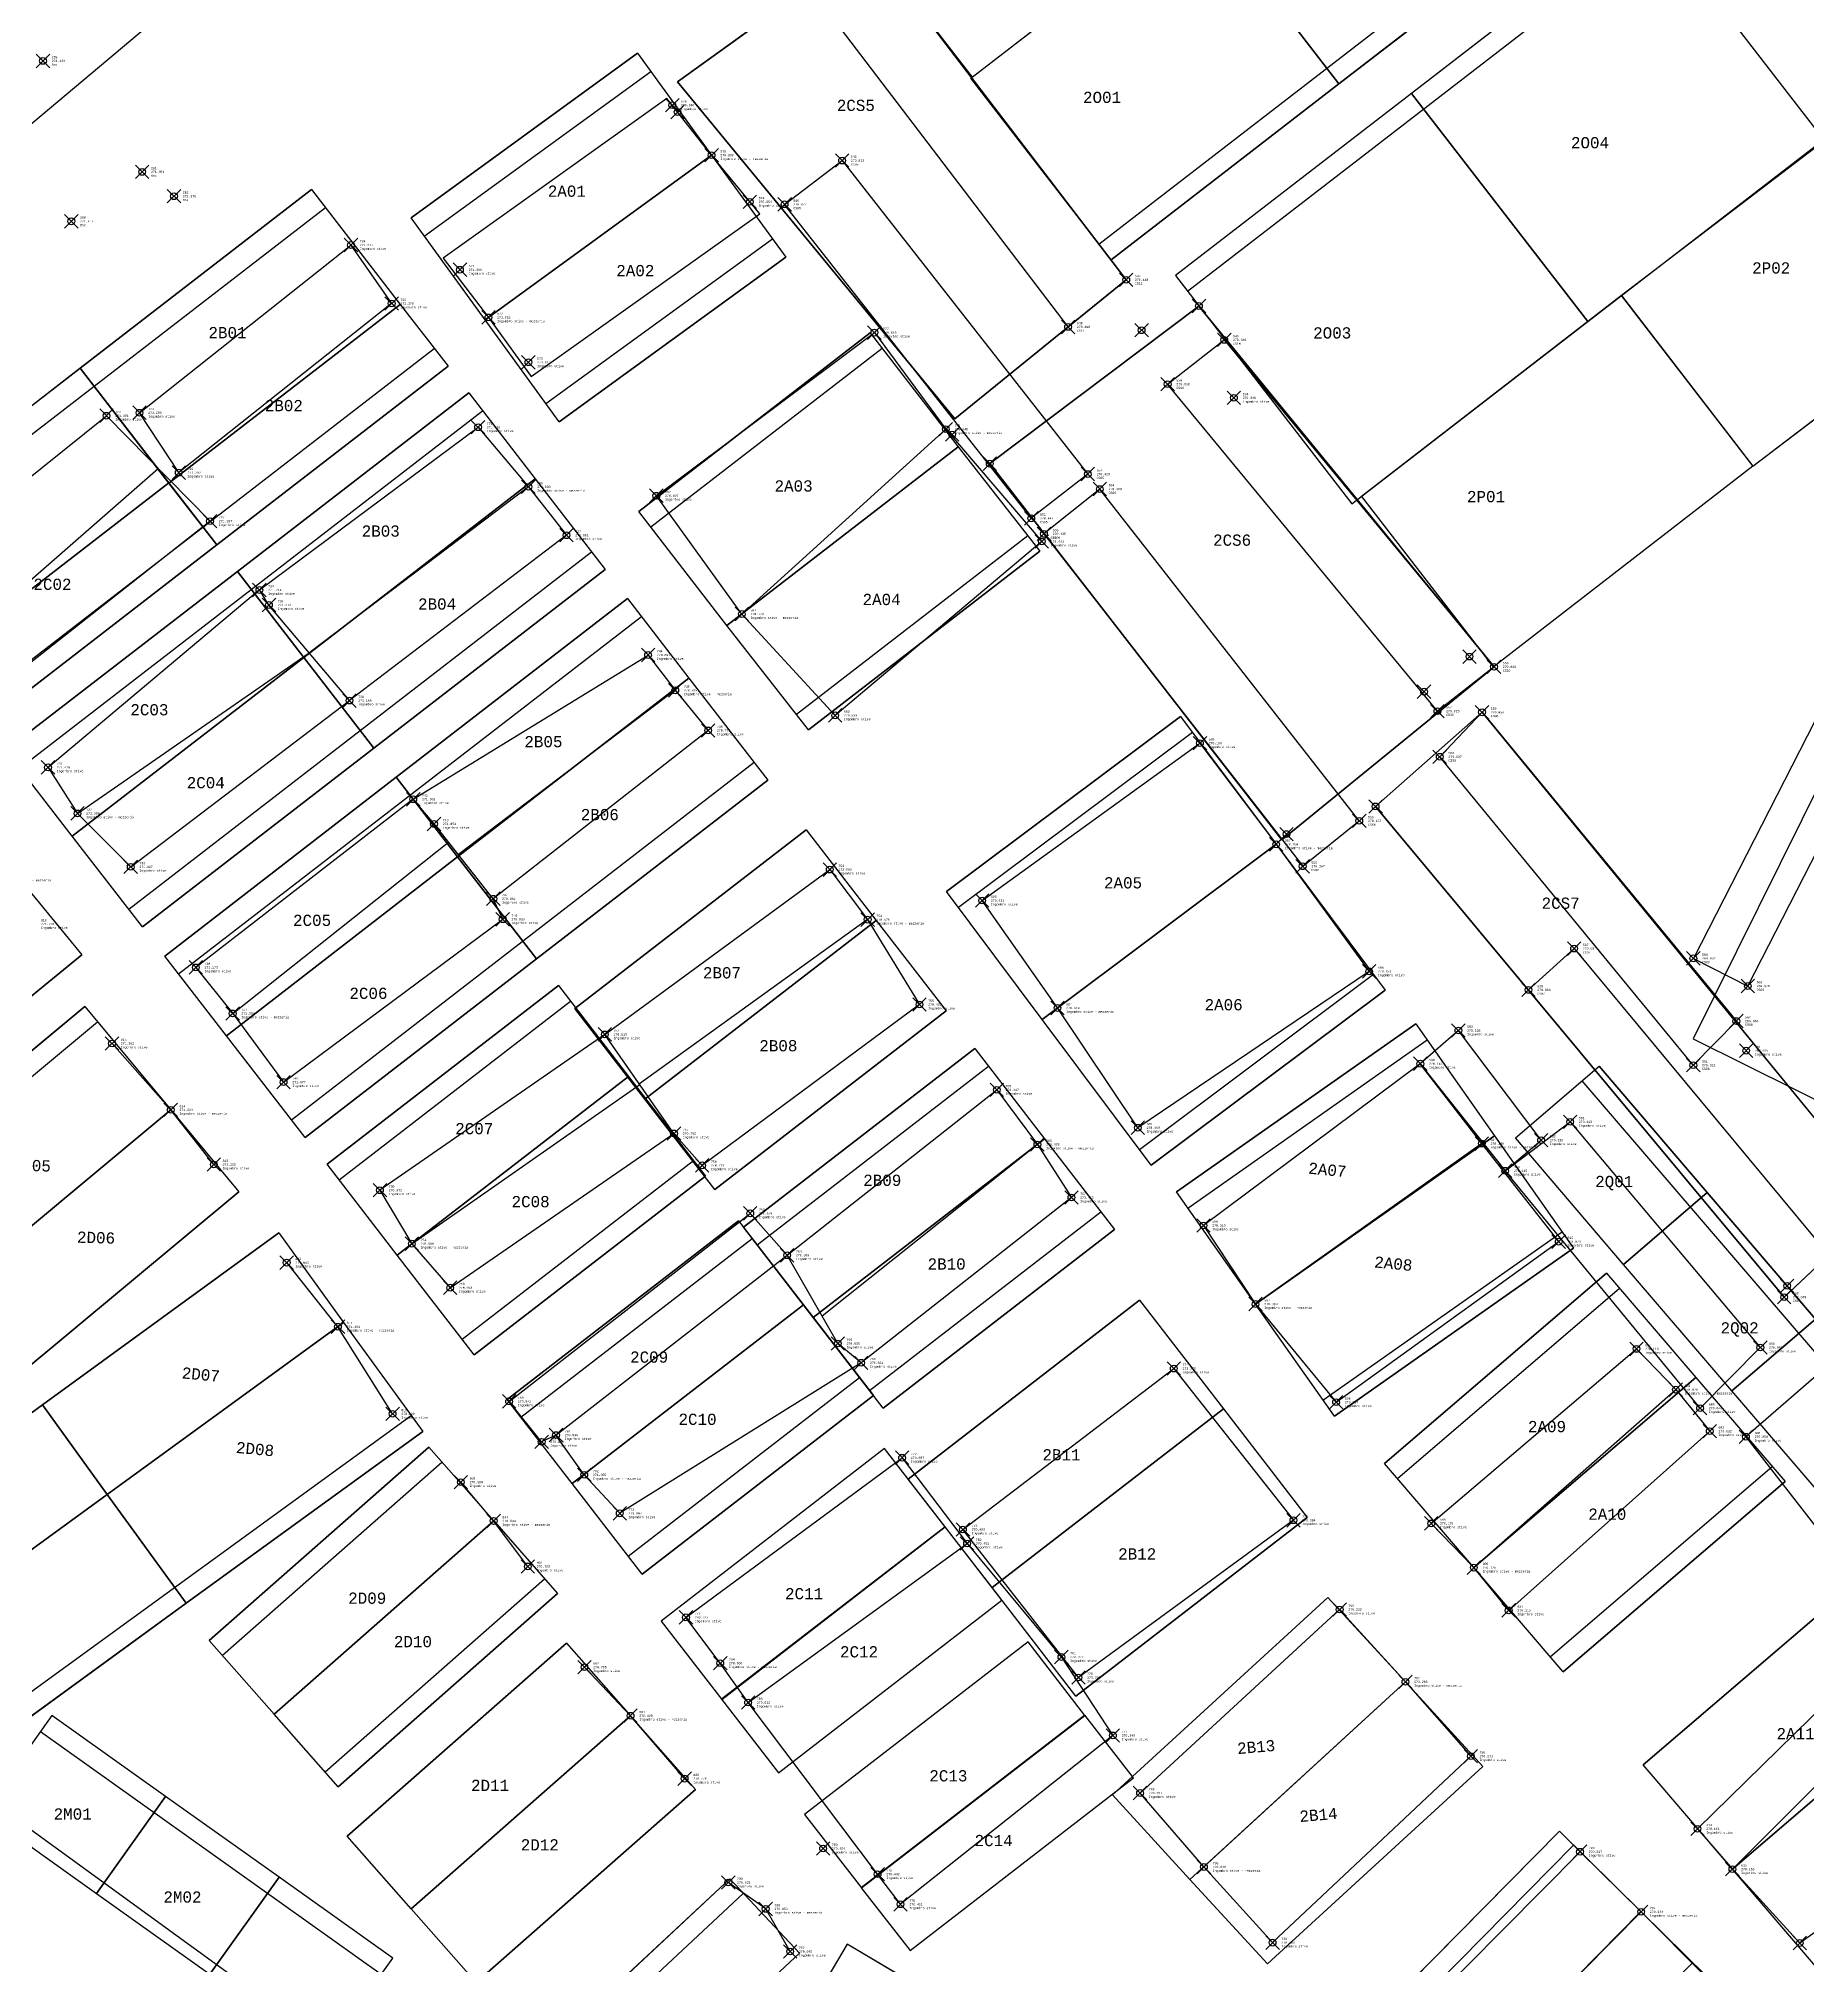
# Model space of a CAD drawing. Extents: x -300 to 923337, y -63404 to 323191.
# Drawn here: x 249307 to 327969, y 43914 to 129610 of the extents above; entities that cross this region are included whole.
import ezdxf
from ezdxf.enums import TextEntityAlignment as Align

# ---------------------------------------------------------------- set-up
doc = ezdxf.new("R2010")
doc.units = 0
doc.header["$PDMODE"] = 35
doc.header["$PDSIZE"] = 300
for name, color, linetype, lineweight in [('WF ingombro stive 2', 1, 'Continuous', 30), ('WF lato di accesso', 40, 'Continuous', 30), ('WF piazzole', 6, 'Continuous', 30), ('WF tracciatura', 30, 'Continuous', 30)]:
    doc.layers.add(name, color=color, linetype=linetype, lineweight=lineweight)
doc.layers.add('WF nome aree GPS', color=7, linetype='Continuous')
doc.layers.add('WF nuovi punti', color=6, linetype='Continuous')
doc.styles.get("Standard").update_dxf_attribs({"font": 'consola.ttf', "height": 500})

# ---------------------------------------------------------------- blocks, each defined once
blk = doc.blocks.new('rilievo 2')
at = {"color": 8}
for p, q in [((365887, -462433, -929), (374407, -456284, -1125)), ((374407, -456284, -1125), (385837, -471237, -1543)), ((378215, -477421, -1397), (365887, -462433, -929)), ((385837, -471237, -1543), (378215, -477421, -1397)), ((389071, -472403), (379769, -479413, -1495)), ((402192, -488448, -1924), (389071, -472403)), ((379769, -479413, -1495), (392754, -496141, -1795)), ((392754, -496141, -1795), (402192, -488448, -1924)), ((401659, -490472, -1933), (396928, -494658, -1865)), ((419536, -512303, -1951), (401659, -490472, -1933)), ((396928, -494658, -1865), (415097, -516482, -1944)), ((415097, -516482, -1944), (419536, -512303, -1951))]:
    blk.add_line(p, q, dxfattribs=at)
for points in [[(161648, -448828, 1954), (186863, -479531, 1078), (241997, -524553, 234), (257566, -525503, 360), (287808, -502280, 2651), (311879, -483968, 2683), (320954, -477001, -331), (327105, -472296, -331), (335070, -466036, 2080), (354649, -449578, 2133), (314683, -397379, 2207), (310635, -400536, 2212), (303510, -391107, 2143), (295063, -397138, 2335), (271429, -369482, 1692), (264211, -374625, 1649), (263130, -375375, 1675), (222048, -404916, 2809)], [(309560, -546125, -352), (312778, -542459, -391), (334234, -538070, -628), (348344, -548307, -983), (356892, -554192, -1195), (361959, -553931, -1407), (370204, -546889, -1399), (377957, -551519, -1580), (396391, -562427, -1455), (395427, -574492, -1317), (395026, -585611, -1377), (397751, -587224, -1981), (408367, -589089, -2210), (438006, -587763, -2348)], [(367399, -465693, -1091), (357474, -472910, -939)], [(368742, -486102, -1214), (377815, -477879, -1443)], [(332925, -488245, -536), (342792, -479627, -732)], [(359252, -480446, -932), (349554, -487792, -802)], [(347289, -485032, -777), (337889, -492921, -571), (339200, -494968, -593), (341567, -497346, -595), (351295, -489952, -823)], [(339200, -494968, -593), (349504, -487826, -801)], [(365781, -489495, -1177), (356136, -496801, -1008)], [(354133, -494340, -892), (344462, -501817, -718), (346101, -503864, -783), (348365, -506918, -915), (358109, -499676, -1158), (357692, -498763, -1109)], [(346101, -503864, -783), (355695, -496245, -979)], [(382780, -503622, -1672), (392506, -496343, -1791)], [(374337, -499693, -1466), (364188, -506999, -1204)], [(345263, -510584, -786), (343347, -508153, -768), (340736, -505200, -630)], [(362651, -504797, -1178), (352650, -511728, -1019), (354070, -514105, -1002), (355772, -516062, -1042), (365725, -509201, -1229)], [(354070, -514105, -1002), (364206, -507026, -1204)], [(381886, -509693, -1513), (372314, -517327, -253129)], [(401649, -509653, -1843), (391588, -516788, -1688)], [(360479, -522615, -1052), (359841, -522918, -1148), (358393, -521118, -1149), (369117, -512756, -1313), (370761, -514619, -1303)], [(353213, -521673, -1093), (350782, -517797, -890), (348502, -514947, -948)], [(374052, -519400, -1370), (363315, -526095, -1184), (361736, -524383, -897), (360479, -522615, -1052), (370761, -514619, -1303)], [(401296, -528511, -1867), (410278, -520596, -1916)], [(369021, -534509, -1379), (367784, -532759, -1341), (366259, -530723, -1268), (375870, -523623, -1385), (378758, -527440, -1541)], [(359229, -528458, -1198), (357707, -526436, -1147), (356249, -524709, -1083)], [(366199, -537895, -1215), (363795, -535098, -1111), (361746, -532936, -1227)], [(389292, -541824, -1156), (398253, -533590, -1788)], [(421587, -533133, -1983), (425881, -537955, -2046), (415793, -545205, -1872), (412792, -541920, -1829)], [(370892, -545583, -1446), (369804, -543690, -1339), (368142, -542515, -1331)], [(400261, -552403, -1693), (408719, -543804, -1748)]]:
    blk.add_polyline3d(points, dxfattribs=at)
at = {"color": 1}
for points in [[(371754, -458224, -1018), (374407, -456284, -1125), (385837, -471237, -1543), (383252, -473334, -1493)], [(370645, -467882, -1115), (373201, -465935, -1178), (384131, -479877, -1569), (381615, -481845, -1544)], [(390196, -473910, -1646), (402192, -488448, -1924), (399675, -490419, -1966), (387678, -475877, -1633)], [(384664, -480543, -1622), (382178, -482538, -1566), (393683, -497319, -1795), (396201, -495301, -1854)], [(411057, -501414, -2060), (413481, -502645, -2065), (421582, -486816, -2046), (419142, -485623, -2042)], [(399778, -492449, -1985), (401659, -490472, -1933), (412968, -504203, -2023), (411054, -506163, -1970)], [(403726, -502818, -1908), (405753, -500982, -1940), (417077, -514618, -1947), (415097, -516482, -1944)]]:
    blk.add_polyline3d(points, close=True, dxfattribs=at)
at = {"color": 8}
for points in [[(355466, -470279, -873), (357474, -472910, -939), (359369, -475545, -985), (369544, -468311, -1149), (367399, -465693, -1091), (365412, -463168, -1046)], [(341957, -477149, -698), (351361, -469691, -774), (353170, -472293, -815), (343704, -479814, -740)], [(374637, -473587, -1374), (377815, -477879, -1443), (382082, -482877, -1551), (372891, -490608, -1452), (368742, -486102, -1214), (364941, -480840, -1095)], [(340490, -477283, -660), (345094, -481970, -805), (334389, -490413, -575), (332925, -488245, -536), (330839, -485021, -525)], [(347714, -485700, -778), (347289, -485032, -777), (357013, -477794, -955), (359252, -480446, -932), (360947, -482597, -990), (351295, -489952, -823)], [(355054, -495437, -938), (354133, -494340, -892), (364574, -487924, -1094), (365781, -489495, -1177), (367246, -491278, -1214), (357692, -498763, -1109)], [(389114, -491843, -1792), (392506, -496343, -1791), (396638, -501993, -1839), (386353, -508947, -1682), (382780, -503622, -1672), (379429, -498842, -1561)], [(362651, -504797, -1178), (372653, -497468, -1399), (374337, -499693, -1466), (376643, -503466, -1558), (366979, -510621, -1278), (365725, -509201, -1229)], [(400608, -504624, -1853), (398914, -506100, -1848), (402688, -510860, -1846), (404286, -509500, -1852)], [(398914, -506100, -1848), (389272, -513293, -1682), (391588, -516788, -1688), (395169, -521155, -1838), (405069, -514014, -1918), (401649, -509653, -1843)], [(370761, -514619, -1303), (380082, -507263, -1574), (381886, -509693, -1513), (383400, -512051, -1568), (374052, -519400, -1370), (373012, -518543, -1355)], [(405576, -508685, -1878), (414034, -518722, -1947), (411355, -521417, -1946), (402688, -510860, -1846)], [(408527, -518786, -1879), (410278, -520596, -1916), (411786, -522443, -1959), (402844, -530413, -1878), (401296, -528511, -1867), (399401, -526544, -1817)], [(417296, -519313, -1967), (413393, -522691, -1941), (417231, -527624, -1998), (420978, -524152, -2036)], [(387951, -519659, -1616), (393272, -526405, -1688), (383711, -533397, -1597), (378575, -526813, -1499)], [(378758, -527440, -1541), (382954, -532487, -1614), (385245, -535974, -1648), (375801, -543483, -1571), (374780, -542142, -1549), (369021, -534509, -1379)], [(386452, -538535, -1704), (395327, -530373, -1769), (398253, -533590, -1788), (401162, -536895, -1750), (392346, -545189, -1588), (389292, -541824, -1156)], [(411241, -540125, -1890), (412792, -541920, -1829), (421587, -533133, -1983), (419887, -531663, -1989)], [(397583, -549663, -1712), (400261, -552403, -1693), (403251, -555320, -1760), (411585, -546682, -1823), (408734, -543819, -1748), (406017, -541146, -1744)]]:
    blk.add_polyline3d(points, close=True, dxfattribs=at)
for p in [(337665, -461504, 2142), (365649, -463469, -1051), (367399, -465693, -1091), (373201, -465935, -1178), (342078, -466439, -641), (343492, -467521, -617), (369101, -467769, -1137), (370645, -467882, -1115), (338925, -468636, -574), (351361, -469691, -774), (356208, -470790, -894), (385837, -471237, -1543), (353170, -472293, -815), (357474, -472910, -939), (374637, -473587, -1374), (383252, -473334, -1493), (390196, -473910, -1646), (359252, -474906, -980), (387678, -475877, -1633), (340490, -477283, -660), (341957, -477149, -698), (390625, -476489, -1645), (357013, -477794, -955), (377815, -477879, -1443), (343704, -479814, -740), (384131, -479877, -1569), (359252, -480446, -932), (384664, -480543, -1622), (364941, -480840, -1095), (345094, -481970, -805), (381615, -481845, -1544), (360947, -482597, -990), (382082, -482877, -1551), (382178, -482538, -1566), (347289, -485032, -777), (347714, -485700, -778), (368742, -486102, -1214), (364574, -487924, -1094), (402192, -488448, -1924), (351295, -489952, -823), (365781, -489495, -1177), (372891, -490608, -1452), (399675, -490419, -1966), (401659, -490472, -1933), (367246, -491278, -1214), (389114, -491843, -1792), (399778, -492449, -1985), (337889, -492921, -571), (354133, -494340, -892), (339200, -494968, -593), (396201, -495301, -1854), (355054, -495437, -938), (392506, -496343, -1791), (341567, -497346, -595), (372653, -497468, -1399), (393683, -497319, -1795), (357692, -498763, -1109), (379429, -498842, -1561), (358109, -499676, -1158), (374337, -499693, -1466), (405753, -500982, -1940), (344462, -501817, -718), (396638, -501993, -1839), (411057, -501414, -2060), (403726, -502818, -1908), (413481, -502645, -2065), (346101, -503864, -783), (376643, -503466, -1558), (382780, -503622, -1672), (400608, -504624, -1853), (412968, -504203, -2023), (340736, -505200, -630), (362651, -504797, -1178), (413405, -505521, -2067), (398914, -506100, -1848), (411054, -506163, -1970), (348365, -506918, -915), (380082, -507263, -1574), (343347, -508153, -768), (386353, -508947, -1682), (405576, -508685, -1878), (365725, -509201, -1229), (381886, -509693, -1513), (401649, -509653, -1843), (404286, -509500, -1852), (345263, -510584, -786), (366979, -510621, -1278), (402688, -510860, -1846), (352650, -511728, -1019), (383400, -512051, -1568), (369117, -512756, -1313), (389272, -513293, -1682), (354070, -514105, -1002), (405069, -514014, -1918), (348502, -514947, -948), (370761, -514619, -1303), (355772, -516062, -1042), (415097, -516482, -1944), (391588, -516788, -1688), (350782, -517797, -890), (373012, -518543, -1355), (408527, -518786, -1879), (414034, -518722, -1947), (374052, -519400, -1370), (387951, -519659, -1616), (410278, -520596, -1916), (353213, -521673, -1093), (358393, -521118, -1149), (395169, -521155, -1838), (411355, -521417, -1946), (360479, -522615, -1052), (411786, -522443, -1959), (413393, -522691, -1941), (359841, -522918, -1148), (361736, -524383, -897), (375870, -523623, -1385), (356249, -524709, -1083), (363315, -526095, -1184), (357707, -526436, -1147), (378575, -526813, -1499), (393272, -526405, -1688), (399401, -526544, -1817), (378758, -527440, -1541), (359229, -528458, -1198), (401296, -528511, -1867), (395327, -530373, -1769), (402844, -530413, -1878), (366259, -530723, -1268), (361746, -532936, -1227), (367784, -532759, -1341), (382954, -532487, -1614), (383711, -533397, -1597), (398253, -533590, -1788), (369021, -534509, -1379), (363795, -535098, -1111), (385245, -535974, -1648), (401162, -536895, -1750), (366199, -537895, -1215), (386452, -538535, -1704), (411241, -540125, -1890), (372357, -541003, -1538), (406017, -541146, -1744), (374780, -542142, -1549), (389292, -541824, -1156), (412792, -541920, -1829), (368142, -542515, -1331), (369804, -543690, -1339), (375801, -543483, -1571), (408734, -543819, -1748), (370892, -545583, -1446), (392346, -545189, -1588), (415793, -545205, -1872)]:
    blk.add_point(p, dxfattribs=at)
for s, p in [('289', (338054, -461338, 2142)), ('274.133', (338054, -461504, 2142)), ('Box', (338054, -461671, 2142)), ('576', (366038, -463302, -1051)), ('270.940', (366038, -463469, -1051)), ('Ingombro stive', (366038, -463636, -1051)), ('575', (367788, -465527, -1091)), ('270.900', (367788, -465693, -1091)), ('Ingombro stive - mezzeria', (367788, -465860, -1091)), ('CS05', (373590, -466102, -1178)), ('545', (373590, -465769, -1178)), ('270.813', (373590, -465935, -1178)), ('281', (342467, -466273, -641)), ('271.351', (342467, -466439, -641)), ('Box', (342467, -466606, -641)), ('282', (343881, -467354, -617)), ('271.375', (343881, -467521, -617)), ('Box', (343881, -467688, -617)), ('574', (369490, -467603, -1137)), ('270.854', (369490, -467769, -1137)), ('Ingombro stive', (369490, -467936, -1137)), ('546', (371034, -467715, -1115)), ('270.877', (371034, -467882, -1115)), ('280', (339314, -468470, -574)), ('271.417', (339314, -468636, -574)), ('Box', (339314, -468803, -574)), ('CS05', (371034, -468049, -1115)), ('724', (351750, -469524, -774)), ('271.217', (351750, -469691, -774)), ('Ingombro stive', (351750, -469858, -774)), ('571', (356597, -470624, -894)), ('271.098', (356597, -470790, -894)), ('Ingombro stive', (356597, -470957, -894)), ('547', (386226, -471070, -1543)), ('270.448', (386226, -471237, -1543)), ('725', (353559, -472126, -815)), ('CS11', (386226, -471404, -1543)), ('271.176', (353559, -472293, -815)), ('Ingombro stive', (353559, -472460, -815)), ('572', (357863, -472743, -939)), ('271.052', (357863, -472910, -939)), ('Ingombro stive - mezzeria', (357863, -473077, -939)), ('577', (375026, -473421, -1374)), ('270.618', (375026, -473587, -1374)), ('Ingombro stive', (375026, -473754, -1374)), ('CS11', (383641, -473501, -1493)), ('548', (383641, -473167, -1493)), ('270.498', (383641, -473334, -1493)), ('549', (390585, -473743, -1646)), ('270.346', (390585, -473910, -1646)), ('573', (359641, -474739, -980)), ('CS10', (390585, -474077, -1646)), ('271.011', (359641, -474906, -980)), ('Ingombro stive', (359641, -475073, -980)), ('CS10', (388067, -476044, -1633)), ('550', (388067, -475710, -1633)), ('270.358', (388067, -475877, -1633)), ('270.346', (391014, -476489, -1645)), ('194', (391014, -476322, -1645)), ('271.331', (340879, -477283, -660)), ('722', (340879, -477117, -660)), ('271.293', (342346, -477149, -698)), ('723', (342346, -476983, -698)), ('Ingombro stive', (342346, -477316, -698)), ('Ingombro stive', (391014, -476656, -1645)), ('Ingombro stive', (340879, -477450, -660)), ('271.036', (357402, -477794, -955)), ('735', (357402, -477627, -955)), ('Ingombro stive', (357402, -477961, -955)), ('578', (378204, -477712, -1443)), ('270.549', (378204, -477879, -1443)), ('Ingombro stive - mezzeria', (378204, -478045, -1443)), ('271.252', (344093, -479814, -740)), ('726', (344093, -479647, -740)), ('551', (384520, -479710, -1569)), ('270.423', (384520, -479877, -1569)), ('Ingombro stive', (344093, -479981, -740)), ('271.060', (359641, -480446, -932)), ('736', (359641, -480279, -932)), ('Ingombro stive - mezzeria', (359641, -480613, -932)), ('582', (365330, -480673, -1095)), ('CS05', (384520, -480044, -1569)), ('CS06', (385053, -480709, -1622)), ('554', (385053, -480376, -1622)), ('270.369', (385053, -480543, -1622)), ('270.897', (365330, -480840, -1095)), ('Ingombro stive', (365330, -481007, -1095)), ('271.187', (345483, -481970, -805)), ('727', (345483, -481803, -805)), ('Ingombro stive', (345483, -482137, -805)), ('737', (361336, -482431, -990)), ('CS05', (382004, -482012, -1544)), ('552', (382004, -481679, -1544)), ('270.447', (382004, -481845, -1544)), ('553', (382567, -482371, -1566)), ('271.001', (361336, -482597, -990)), ('Ingombro stive', (361336, -482764, -990)), ('579', (382471, -482710, -1551)), ('270.441', (382471, -482877, -1551)), ('Ingombro stive', (382471, -483044, -1551)), ('CS06', (382567, -482704, -1566)), ('270.425', (382567, -482538, -1566)), ('271.214', (347678, -485032, -777)), ('734', (347678, -484865, -777)), ('Ingombro stive', (347678, -485198, -777)), ('271.213', (348103, -485700, -778)), ('733', (348103, -485534, -778)), ('Ingombro stive', (348103, -485867, -778)), ('581', (369131, -485936, -1214)), ('270.778', (369131, -486102, -1214)), ('Ingombro stive - mezzeria', (369131, -486269, -1214)), ('270.897', (364963, -487924, -1094)), ('744', (364963, -487757, -1094)), ('Ingombro stive', (364963, -488090, -1094)), ('558', (402581, -488281, -1924)), ('270.068', (402581, -488448, -1924)), ('745', (366170, -489329, -1177)), ('CS10', (402581, -488615, -1924)), ('271.168', (351684, -489952, -823)), ('738', (351684, -489786, -823)), ('Ingombro stive', (351684, -490119, -823)), ('270.815', (366170, -489495, -1177)), ('Ingombro stive - mezzeria', (366170, -489662, -1177)), ('580', (373280, -490441, -1452)), ('270.539', (373280, -490608, -1452)), ('Ingombro stive', (373280, -490774, -1452)), ('CS10', (400064, -490585, -1966)), ('557', (400064, -490252, -1966)), ('270.025', (400064, -490419, -1966)), ('CS08', (402048, -490638, -1933)), ('559', (402048, -490305, -1933)), ('270.058', (402048, -490472, -1933)), ('270.778', (367635, -491278, -1214)), ('746', (367635, -491111, -1214)), ('Ingombro stive', (367635, -491445, -1214)), ('588', (389503, -491676, -1792)), ('270.199', (389503, -491843, -1792)), ('731', (338278, -492755, -571)), ('Ingombro stive', (389503, -492010, -1792)), ('CS08', (400167, -492616, -1985)), ('560', (400167, -492282, -1985)), ('270.007', (400167, -492449, -1985)), ('271.420', (338278, -492921, -571)), ('Ingombro stive', (338278, -493088, -571)), ('271.099', (354522, -494340, -892)), ('742', (354522, -494173, -892)), ('Ingombro stive', (354522, -494506, -892)), ('271.398', (339589, -494968, -593)), ('732', (339589, -494801, -593)), ('Ingombro stive - mezzeria', (339589, -495135, -593)), ('743', (355443, -495271, -938)), ('556', (396589, -495134, -1854)), ('270.137', (396589, -495301, -1854)), ('271.054', (355443, -495437, -938)), ('Ingombro stive', (355443, -495604, -938)), ('587', (392895, -496176, -1791)), ('CS06', (396589, -495468, -1854)), ('270.200', (392895, -496343, -1791)), ('Ingombro stive - mezzeria', (392895, -496510, -1791)), ('Ingombro stive - mezzeria', (335905, -497945, -116)), ('271.397', (341956, -497346, -595)), ('739', (341956, -497179, -595)), ('Ingombro stive', (341956, -497513, -595)), ('270.592', (373042, -497468, -1399)), ('753', (373042, -497302, -1399)), ('Ingombro stive', (373042, -497635, -1399)), ('CS06', (394072, -497486, -1795)), ('555', (394072, -497152, -1795)), ('270.197', (394072, -497319, -1795)), ('270.882', (358081, -498763, -1109)), ('747', (358081, -498596, -1109)), ('583', (379818, -498675, -1561)), ('Ingombro stive', (358081, -498930, -1109)), ('748', (358498, -499509, -1158)), ('754', (374726, -499527, -1466)), ('270.431', (379818, -498842, -1561)), ('Ingombro stive', (379818, -499009, -1561)), ('816', (337577, -499720, -264)), ('271.728', (337577, -499887, -264)), ('Ingombro stive', (337577, -500053, -264)), ('270.833', (358498, -499676, -1158)), ('Ingombro stive', (358498, -499843, -1158)), ('270.526', (374726, -499693, -1466)), ('Ingombro stive - mezzeria', (374726, -499860, -1466)), ('CS07', (406142, -501149, -1940)), ('567', (406142, -500815, -1940)), ('270.051', (406142, -500982, -1940)), ('564', (411446, -501247, -2060)), ('271.273', (344851, -501817, -718)), ('740', (344851, -501650, -718)), ('Ingombro stive', (344851, -501983, -718)), ('586', (397027, -501827, -1839)), ('270.153', (397027, -501993, -1839)), ('Ingombro stive', (397027, -502160, -1839)), ('CS09', (411446, -501581, -2060)), ('269.932', (411446, -501414, -2060)), ('CS07', (404115, -502985, -1908)), ('568', (404115, -502651, -1908)), ('270.083', (404115, -502818, -1908)), ('CS09', (413870, -502812, -2065)), ('563', (413870, -502479, -2065)), ('269.926', (413870, -502645, -2065)), ('271.208', (346490, -503864, -783)), ('741', (346490, -503697, -783)), ('270.433', (377032, -503466, -1558)), ('755', (377032, -503300, -1558)), ('Ingombro stive', (377032, -503633, -1558)), ('584', (383168, -503455, -1672)), ('270.319', (383168, -503622, -1672)), ('Ingombro stive - mezzeria', (383168, -503788, -1672)), ('Ingombro stive - mezzeria', (346490, -504030, -783)), ('270.813', (363040, -504797, -1178)), ('752', (363040, -504631, -1178)), ('589', (400997, -504457, -1853)), ('270.138', (400997, -504624, -1853)), ('Ingombro stive', (400997, -504791, -1853)), ('CS08', (413357, -504370, -2023)), ('562', (413357, -504036, -2023)), ('269.968', (413357, -504203, -2023)), ('815', (341125, -505033, -630)), ('271.362', (341125, -505200, -630)), ('Ingombro stive', (341125, -505367, -630)), ('Ingombro stive', (363040, -504964, -1178)), ('181', (413794, -505355, -2067)), ('269.925', (413794, -505521, -2067)), ('590', (399303, -505934, -1848)), ('270.143', (399303, -506100, -1848)), ('Ingombro stive', (399303, -506267, -1848)), ('CS08', (411443, -506330, -1970)), ('561', (411443, -505997, -1970)), ('270.021', (411443, -506163, -1970)), ('Ingombro stive', (413794, -505688, -2067)), ('271.077', (348754, -506918, -915)), ('749', (348754, -506752, -915)), ('Ingombro stive', (348754, -507085, -915)), ('270.417', (380470, -507263, -1574)), ('765', (380470, -507096, -1574)), ('814', (343736, -507986, -768)), ('271.224', (343736, -508153, -768)), ('Ingombro stive', (380470, -507430, -1574)), ('Ingombro stive - mezzeria', (343736, -508319, -768)), ('757', (366114, -509034, -1229)), ('585', (386742, -508781, -1682)), ('270.309', (386742, -508947, -1682)), ('591', (405965, -508518, -1878)), ('270.113', (405965, -508685, -1878)), ('Ingombro stive', (405965, -508852, -1878)), ('270.762', (366114, -509201, -1229)), ('Ingombro stive', (366114, -509367, -1229)), ('270.478', (382275, -509693, -1513)), ('766', (382275, -509526, -1513)), ('Ingombro stive - mezzeria', (382275, -509860, -1513)), ('Ingombro stive', (386742, -509114, -1682)), ('594', (402038, -509486, -1843)), ('270.149', (402038, -509653, -1843)), ('Ingombro stive - mezzeria', (402038, -509819, -1843)), ('592', (404675, -509333, -1852)), ('270.139', (404675, -509500, -1852)), ('Ingombro stive', (404675, -509666, -1852)), ('813', (345652, -510417, -786)), ('271.205', (345652, -510584, -786)), ('Ingombro stive', (345652, -510751, -786)), ('270.713', (367368, -510621, -1278)), ('756', (367368, -510454, -1278)), ('Ingombro stive', (367368, -510787, -1278)), ('593', (403077, -510693, -1846)), ('750', (353039, -511561, -1019)), ('270.145', (403077, -510860, -1846)), ('Ingombro stive', (403077, -511027, -1846)), ('270.973', (353039, -511728, -1019)), ('Ingombro stive', (353039, -511895, -1019)), ('270.423', (383789, -512051, -1568)), ('767', (383789, -511885, -1568)), ('Ingombro stive', (383789, -512218, -1568)), ('763', (369506, -512589, -1313)), ('270.679', (369506, -512756, -1313)), ('Ingombro stive', (369506, -512923, -1313)), ('598', (389661, -513126, -1682)), ('270.310', (389661, -513293, -1682)), ('270.989', (354459, -514105, -1002)), ('751', (354459, -513938, -1002)), ('Ingombro stive', (389661, -513459, -1682)), ('595', (405458, -513847, -1918)), ('270.073', (405458, -514014, -1918)), ('Ingombro stive', (405458, -514180, -1918)), ('812', (348891, -514780, -948)), ('271.043', (348891, -514947, -948)), ('Ingombro stive - mezzeria', (354459, -514272, -1002)), ('270.689', (371150, -514619, -1303)), ('764', (371150, -514453, -1303)), ('Ingombro stive', (371150, -514786, -1303)), ('Ingombro stive', (348891, -515114, -948)), ('758', (356161, -515896, -1042)), ('270.950', (356161, -516062, -1042)), ('Ingombro stive', (356161, -516229, -1042)), ('597', (391977, -516622, -1688)), ('270.303', (391977, -516788, -1688)), ('CS07', (415486, -516649, -1944)), ('569', (415486, -516316, -1944)), ('270.048', (415486, -516482, -1944)), ('811', (351171, -517630, -890)), ('Ingombro stive - mezzeria', (391977, -516955, -1688)), ('271.101', (351171, -517797, -890)), ('Ingombro stive - mezzeria', (351171, -517963, -890)), ('769', (373401, -518376, -1355)), ('270.636', (373401, -518543, -1355)), ('Ingombro stive', (373401, -518710, -1355)), ('768', (374441, -519233, -1370)), ('604', (408916, -518619, -1879)), ('270.113', (408916, -518786, -1879)), ('Ingombro stive', (408916, -518952, -1879)), ('270.045', (414423, -518722, -1947)), ('606', (414423, -518555, -1947)), ('Ingombro stive', (414423, -518889, -1947)), ('270.621', (374441, -519400, -1370)), ('Ingombro stive', (374441, -519567, -1370)), ('270.375', (388340, -519659, -1616)), ('774', (388340, -519492, -1616)), ('Ingombro stive', (388340, -519826, -1616)), ('759', (358782, -520951, -1149)), ('596', (395558, -520988, -1838)), ('270.076', (410667, -520596, -1916)), ('603', (410667, -520429, -1916)), ('Ingombro stive - mezzeria', (410667, -520763, -1916)), ('810', (353602, -521506, -1093)), ('270.899', (353602, -521673, -1093)), ('Ingombro stive', (353602, -521839, -1093)), ('270.842', (358782, -521118, -1149)), ('Ingombro stive', (358782, -521285, -1149)), ('270.154', (395558, -521155, -1838)), ('Ingombro stive', (395558, -521322, -1838)), ('270.046', (411744, -521417, -1946)), ('605', (411744, -521251, -1946)), ('Ingombro stive', (411744, -521584, -1946)), ('760', (360230, -522751, -1148)), ('270.940', (360868, -522615, -1052)), ('761', (360868, -522448, -1052)), ('Ingombro stive', (360868, -522781, -1052)), ('270.032', (412175, -522443, -1959)), ('602', (412175, -522276, -1959)), ('Ingombro stive', (412175, -522610, -1959)), ('608', (413782, -522524, -1941)), ('270.050', (413782, -522691, -1941)), ('270.844', (360230, -522918, -1148)), ('Ingombro stive', (360230, -523085, -1148)), ('270.607', (376259, -523623, -1385)), ('772', (376259, -523457, -1385)), ('Ingombro stive', (413782, -522858, -1941)), ('271.095', (362125, -524383, -897)), ('762', (362125, -524216, -897)), ('Ingombro stive', (376259, -523790, -1385)), ('805', (356638, -524543, -1083)), ('270.908', (356638, -524709, -1083)), ('Ingombro stive', (356638, -524876, -1083)), ('Ingombro stive - mezzeria', (362125, -524550, -897)), ('270.807', (363704, -526095, -1184)), ('770', (363704, -525929, -1184)), ('804', (358096, -526270, -1147)), ('270.844', (358096, -526436, -1147)), ('Ingombro stive - mezzeria', (358096, -526603, -1147)), ('Ingombro stive', (363704, -526262, -1184)), ('270.493', (378964, -526813, -1499)), ('773', (378964, -526647, -1499)), ('Ingombro stive', (378964, -526980, -1499)), ('270.304', (393661, -526405, -1688)), ('775', (393661, -526238, -1688)), ('Ingombro stive', (393661, -526571, -1688)), ('599', (399790, -526378, -1817)), ('270.175', (399790, -526544, -1817)), ('Ingombro stive', (399790, -526711, -1817)), ('270.451', (379147, -527440, -1541)), ('782', (379147, -527273, -1541)), ('Ingombro stive', (379147, -527606, -1541)), ('803', (359618, -528291, -1198)), ('270.793', (359618, -528458, -1198)), ('Ingombro stive', (359618, -528625, -1198)), ('600', (401685, -528344, -1867)), ('270.125', (401685, -528511, -1867)), ('Ingombro stive - mezzeria', (401685, -528678, -1867)), ('270.222', (395716, -530373, -1769)), ('786', (395716, -530206, -1769)), ('601', (403233, -530246, -1878)), ('270.113', (403233, -530413, -1878)), ('270.723', (366648, -530723, -1268)), ('771', (366648, -530557, -1268)), ('Ingombro stive', (366648, -530890, -1268)), ('Ingombro stive', (395716, -530540, -1769)), ('Ingombro stive', (403233, -530579, -1878)), ('802', (362135, -532769, -1227)), ('270.765', (362135, -532936, -1227)), ('270.650', (368173, -532759, -1341)), ('784', (368173, -532592, -1341)), ('Ingombro stive - mezzeria', (368173, -532926, -1341)), ('270.377', (383343, -532487, -1614)), ('781', (383343, -532320, -1614)), ('Ingombro stive', (383343, -532654, -1614)), ('Ingombro stive', (362135, -533103, -1227)), ('270.395', (384100, -533397, -1597)), ('776', (384100, -533230, -1597)), ('Ingombro stive', (384100, -533564, -1597)), ('270.203', (398642, -533590, -1788)), ('787', (398642, -533423, -1788)), ('Ingombro stive - mezzeria', (398642, -533756, -1788)), ('270.612', (369410, -534509, -1379)), ('783', (369410, -534343, -1379)), ('Ingombro stive', (369410, -534676, -1379)), ('801', (364184, -534932, -1111)), ('270.880', (364184, -535098, -1111)), ('Ingombro stive - mezzeria', (364184, -535265, -1111)), ('270.343', (385634, -535974, -1648)), ('777', (385634, -535807, -1648)), ('Ingombro stive', (385634, -536141, -1648)), ('270.241', (401551, -536895, -1750)), ('788', (401551, -536728, -1750)), ('Ingombro stive', (401551, -537062, -1750)), ('800', (366588, -537729, -1215)), ('270.776', (366588, -537895, -1215)), ('Ingombro stive', (366588, -538062, -1215)), ('270.287', (386841, -538535, -1704)), ('785', (386841, -538368, -1704)), ('Ingombro stive', (386841, -538702, -1704)), ('270.101', (411630, -540125, -1890)), ('614', (411630, -539958, -1890)), ('Ingombro stive', (411630, -540292, -1890)), ('270.454', (372746, -541003, -1538)), ('780', (372746, -540836, -1538)), ('Ingombro stive', (372746, -541170, -1538)), ('270.247', (406406, -541146, -1744)), ('793', (406406, -540980, -1744)), ('Ingombro stive', (406406, -541313, -1744)), ('799', (368531, -542349, -1331)), ('270.442', (375169, -542142, -1549)), ('779', (375169, -541975, -1549)), ('Ingombro stive', (375169, -542309, -1549)), ('790', (389681, -541657, -1156)), ('270.836', (389681, -541824, -1156)), ('Ingombro stive - mezzeria', (389681, -541991, -1156)), ('615', (413181, -541753, -1829)), ('270.163', (413181, -541920, -1829)), ('Ingombro stive', (413181, -542087, -1829)), ('270.661', (368531, -542515, -1331)), ('Ingombro stive', (368531, -542682, -1331)), ('778', (376190, -543317, -1571)), ('270.653', (370193, -543690, -1339)), ('798', (370193, -543523, -1339)), ('Ingombro stive - mezzeria', (370193, -543856, -1339)), ('270.421', (376190, -543483, -1571)), ('Ingombro stive', (376190, -543650, -1571)), ('270.244', (409123, -543819, -1748)), ('794', (409123, -543652, -1748)), ('Ingombro stive - mezzeria', (409123, -543986, -1748)), ('789', (392735, -545022, -1588)), ('270.545', (371281, -545583, -1446)), ('797', (371281, -545416, -1446)), ('Ingombro stive', (371281, -545749, -1446)), ('270.403', (392735, -545189, -1588)), ('Ingombro stive', (392735, -545355, -1588))]:
    blk.add_text(s, height=100, dxfattribs=at).set_placement(p, align=Align.MIDDLE_LEFT)

msp = doc.modelspace()

# ---------------------------------------------------------------- linework, layer by layer
at = {"layer": 'WF ingombro stive 2'}
for points in [[(310877.2, 143380.5), (304790.9, 151252), (284733.6, 135758.8), (290819.8, 127887.3)], [(311030.4, 143498.9), (317265.7, 135426.7), (307132.8, 127599.5), (300897.4, 135671.7)], [(300897.4, 135671.7), (307132.8, 127599.5), (296999.8, 119772.4), (290764.5, 127844.6)], [(261451.3, 122891.3), (265393.5, 117787.7), (255105.4, 109840.7), (251163.2, 114944.3)], [(265393.5, 117787.7), (267518.5, 115036.7), (257230.4, 107089.7), (255105.4, 109840.7)], [(251163.2, 114944.3), (255103, 109855.1), (244814.9, 101908.1), (240875.1, 106997.3)], [(268435.5, 113849.6), (271385.1, 110031.2), (261096.9, 102084.2), (258147.4, 105902.7)], [(255103, 109855.1), (257230.4, 107089.7), (246942.3, 99142.7), (244814.9, 101908.1)], [(271385.1, 110031.2), (274502.7, 105995.1), (264214.6, 98048.1), (261096.9, 102084.2)], [(258147.4, 105902.7), (261096.9, 102084.2), (250808.8, 94137.2), (247859.3, 97955.7)], [(275502.1, 104701.3), (278226.7, 101158.7), (267938.6, 93211.8), (265214, 96754.3)], [(261096.9, 102084.2), (264214.6, 98048.1), (253926.5, 90101.1), (250808.8, 94137.2)], [(278226.7, 101158.7), (281737.4, 96629.1), (271449.3, 88682.1), (267938.6, 93211.8)], [(265214, 96754.3), (267938.6, 93211.8), (257664.3, 85262.1), (254925.5, 88807.1)], [(283441.5, 94422.9), (286559.2, 90386.8), (276271.1, 82439.8), (273153.4, 86475.9)], [(267938.6, 93211.8), (271449.3, 88682.1), (261161.2, 80735.1), (257664.3, 85262.1)], [(286559.2, 90386.8), (289665.4, 86365.6), (279377.3, 78418.6), (276271.1, 82439.8)]]:
    msp.add_lwpolyline(points, close=True, dxfattribs=at)
for points, elevation in [([(328697.6, 125125.5), (320855.8, 135277.4), (310361.2, 127171), (318203, 117019.1)], -1837.7), ([(275943.7, 128954.9), (279237.9, 124423.9), (269165.9, 117101.1), (265871.7, 121632)], -1091.1), ([(338905.5, 120787.1), (333057.7, 128365.3), (319699.4, 118174.9), (325547.2, 110596.6)], -1837.7), ([(318203.1, 117019), (310361.3, 127170.9), (299866.7, 119064.6), (307708.5, 108912.8)], -1837.7), ([(279237.9, 124423.9), (282532.2, 119893), (272460.2, 112570.1), (269165.9, 117101.1)], -1091.1), ([(325543.4, 110601.5), (319699.3, 118174.9), (308141.6, 109247.2), (313985.6, 101673.8)], -1837.7), ([(286288.2, 116515.6), (290202.8, 111447.8), (279914.6, 103500.8), (276000.1, 108568.6)], -1213.7), ([(290202.8, 111447.8), (293834.1, 106814.7), (283546, 98867.7), (279914.6, 103500.8)], -1213.7), ([(300090.7, 99458.9), (304344.6, 93774.3), (293936.2, 85985.5), (289682.3, 91670.1)], -1791.5), ([(337811.8, 92262.3), (328676.1, 96798.7), (322881.6, 85129.4), (332017.3, 80593)], -2064.3), ([(304344.6, 93774.3), (309197.6, 87289), (298789.2, 79500.3), (293936.2, 85985.5)], -1791.5), ([(248004.6, 92807), (251231.6, 88857.7), (241164.8, 80632.1), (237937.8, 84581.4)], -116.1), ([(272425.5, 87489.7), (275543.2, 83453.6), (265255.1, 75506.6), (262137.4, 79542.7)], -1002.7), ([(251358.2, 86560.9), (255185.4, 81964.9), (245195.4, 73646.1), (241368.2, 78242.2)], -767.6), ([(310547.6, 85794.2), (314056.6, 80804.5), (303422.9, 73326.3), (299913.9, 78315.9)], -1688.3), ([(290937.1, 84700.7), (294043.3, 80679.4), (283755.2, 72732.5), (280648.9, 76753.7)], 12.1), ([(275543.2, 83453.6), (278970.6, 79016.5), (268682.5, 71069.5), (265255.1, 75506.6)], -1002.7), ([(318700.4, 83903.5), (323514.6, 78283.5), (319794.5, 75094.2), (314980.4, 80714.2)], -1627.5), ([(255185.4, 81964.9), (258219.7, 78320.9), (248229.8, 70002.2), (245195.4, 73646.1)], -767.6), ([(294043.3, 80679.4), (297160.9, 76643.3), (286872.8, 68696.3), (283755.2, 72732.5)], 12.1), ([(314056.6, 80804.5), (317565.6, 75814.8), (306931.9, 68336.6), (303422.9, 73326.3)], -1688.3), ([(323514.6, 78283.5), (328328.7, 72663.5), (324608.7, 69474.2), (319794.5, 75094.2)], -1627.5), ([(259994.6, 76494.9), (262870.8, 72503.2), (252358.4, 64855.4), (249482.2, 68847.1)], -565.8), ([(280431.6, 77035.1), (283320.4, 73295.2), (273032.3, 65348.2), (270143.5, 69088.1)], 12.1), ([(319039.2, 74696.6), (323007.6, 70063.9), (313134.7, 61606.7), (309166.3, 66239.4)], -1866.7), ([(283320.4, 73295.2), (286431.4, 69267.8), (276143.3, 61320.8), (273032.3, 65348.2)], 12.1), ([(298267.3, 73494.5), (301996.3, 68667), (291708.2, 60720), (287979.2, 65547.5)], 2036.6), ([(262870.8, 72503.2), (266389.4, 67666.8), (255877, 60018.9), (252358.4, 64855.4)], -565.8), ([(328328.7, 72663.5), (333142.8, 67043.5), (329422.8, 63854.3), (324608.7, 69474.2)], -1627.5), ([(323007.6, 70063.9), (326976, 65431.2), (317103, 56974), (313134.7, 61606.7)], -1866.7), ([(249482.2, 68847.1), (252358.4, 64855.4), (241846, 57207.5), (238977.8, 61205)], -565.8), ([(301996.3, 68667), (305723.1, 63842.3), (295435, 55895.3), (291708.2, 60720)], 2036.6), ([(266658.6, 66961.2), (269546, 63681.1), (259788.1, 55091.4), (256900.6, 58371.5)], -1147.2), ([(279688.1, 55743.3), (289624, 63418.2), (286930.7, 66904.9), (276994.9, 59230)], 2033.3), ([(252358.4, 64855.4), (255877, 60018.9), (245364.6, 52371.1), (241846, 57207.5)], -565.8), ([(269546, 63681.1), (272391.4, 60448.6), (262633.5, 51858.9), (259788.1, 55091.4)], -1147.2), ([(282206.5, 52483), (292142.4, 60157.9), (289619.5, 63424), (279683.6, 55749.1)], 2036.6), ([(330535.2, 61287.3), (334503.6, 56654.6), (324630.7, 48197.3), (320662.3, 52830)], -1828.7), ([(306647.3, 60284.2), (310091.8, 56527.9), (300510.3, 47741.9), (297065.8, 51498.2)], -1788.4), ([(285897.4, 47361.3), (295833.2, 55036.2), (293310.3, 58302.3), (283374.5, 50627.4)], 2029.9), ([(272788.4, 58251.5), (275633.8, 55019), (265875.9, 46429.4), (263030.5, 49661.8)], -1111.2), ([(334503.6, 56654.6), (338472, 52021.9), (328599, 43564.7), (324630.7, 48197.3)], -1828.7), ([(310091.8, 56527.9), (313538.6, 52769), (303957.1, 43982.9), (300510.3, 47741.9)], -1788.4), ([(251878.3, 47115.8), (254951.1, 51434.1), (249898.9, 55029), (246826.2, 50710.6)], 2033.3), ([(275633.8, 55019), (278521.3, 51738.9), (268763.4, 43149.2), (265875.9, 46429.4)], -1111.2), ([(288065.4, 44577.6), (298001.3, 52252.5), (295828.7, 55042), (285892.8, 47367.1)], 2033.3), ([(256930.5, 43520.9), (260003.2, 47839.3), (254951.1, 51434.1), (251878.3, 47115.8)], 2033.3), ([(316944.9, 49883), (320572.7, 46298.4), (311435.4, 37051.2), (307807.7, 40635.8)], -1747.8), ([(261982.6, 39926.1), (265055.3, 44244.5), (260003.2, 47839.3), (256930.5, 43520.9)], 2033.3), ([(271411.3, 39710.8), (280053.3, 47773.5), (283149.1, 44455.2), (274507.1, 36392.5)], -1192.3), ([(320572.7, 46298.4), (323489.1, 43416.7), (314351.9, 34169.5), (311435.4, 37051.2)], -1747.8), ([(289183.2, 37539.8), (291377.1, 41238), (285272, 44859.8), (283078.1, 41161.6)], 2033.3)]:
    msp.add_lwpolyline(points, close=True, dxfattribs=dict(at, elevation=elevation))
at = {"layer": 'WF lato di accesso'}
for p, q in [((307132.8, 127599.5), (317265.7, 135426.7)), ((320855.8, 135277.4, -1837.7), (310361.2, 127171, -1837.7)), ((275943.7, 128954.9, -1091.1), (265871.7, 121632, -1091.1)), ((277726, 127684.4, -928.7), (290053.9, 112696.3, -1397)), ((296999.8, 119772.4), (307132.8, 127599.5)), ((310361.2, 127171, -1837.7), (299866.7, 119064.6, -1837.7)), ((261451.3, 122891.3), (251163.2, 114944.3)), ((325547.2, 110596.6, -1837.7), (338905.5, 120787.1, -1837.7)), ((272460.2, 112570.1, -1091.1), (282532.2, 119893, -1091.1)), ((286288.2, 116515.6, -1220.2), (276000.1, 108568.6, -1220.2)), ((251163.2, 114944.3), (240875.1, 106997.3)), ((257230.4, 107089.7), (267518.5, 115036.7)), ((268435.5, 113849.6), (258147.4, 105902.7)), ((291607, 110704, -1495.1), (304592.6, 93976.4, -1495.1)), ((313985.6, 101673.8, -1837.7), (325543.4, 110601.5, -1837.7)), ((246942.3, 99142.7), (257230.4, 107089.7)), ((283546, 98867.7, -1494.6), (293834.1, 106814.7, -1494.6)), ((258147.4, 105902.7), (247859.3, 97955.7)), ((264214.6, 98048.1), (274502.7, 105995.1)), ((275502.1, 104701.3), (265214, 96754.3)), ((300090.7, 99458.9, -1791.5), (289682.3, 91670.1, -1791.5)), ((253926.5, 90101.1), (264214.6, 98048.1)), ((265214, 96754.3), (254925.5, 88807.1)), ((271449.3, 88682.1), (281737.4, 96629.1)), ((328676.1, 96798.7, -2064.3), (322881.6, 85129.4, -2064.3)), ((308766, 95459, -1864.6), (326935.7, 73635.1, -1864.6)), ((283441.5, 94422.9), (273153.4, 86475.9)), ((241164.8, 80632.1, -116.1), (251231.6, 88857.7, -116.1)), ((261161.2, 80735.1), (271449.3, 88682.1)), ((272425.5, 87489.7, -1002.7), (262137.4, 79542.7, -1002.7)), ((251358.2, 86560.9, -767.6), (241368.2, 78242.2, -767.6)), ((298789.2, 79500.3, -1791.5), (309197.6, 87289, -1791.5)), ((279377.3, 78418.6), (289665.4, 86365.6)), ((310547.6, 85794.2, -1688.3), (299913.9, 78315.9, -1688.3)), ((290937.1, 84700.7, 12.1), (280648.9, 76753.7, 12.1)), ((323514.6, 78283.5, -1627.5), (318700.4, 83903.5, -1627.5)), ((268682.5, 71069.5, -1002.7), (278970.6, 79016.5, -1002.7)), ((248229.8, 70002.2, -767.6), (258219.7, 78320.9, -767.6)), ((328328.7, 72663.5, -1627.5), (323514.6, 78283.5, -1627.5)), ((259994.6, 76494.9, -565.8), (249482.2, 68847.1, -565.8)), ((280431.6, 77035.1, 12.1), (270143.5, 69088.1, 12.1)), ((286872.8, 68696.3, 12.1), (297160.9, 76643.3, 12.1)), ((306931.9, 68336.6, -1688.3), (317565.6, 75814.8, -1688.3)), ((319039.2, 74696.6, -1866.7), (309166.3, 66239.4, -1866.7)), ((298267.3, 73494.5, 2036.6), (287979.2, 65547.5, 2036.6)), ((249482.2, 68847.1, -565.8), (238977.8, 61205, -565.8)), ((276143.3, 61320.8, 12.1), (286431.4, 69267.8, 12.1)), ((255877, 60018.9, -565.8), (266389.4, 67666.8, -565.8)), ((266658.6, 66961.2, -1147.2), (256900.6, 58371.5, -1147.2)), ((286930.7, 66904.9, 2033.3), (276994.9, 59230, 2033.3)), ((317103, 56974, -1866.7), (326976, 65431.2, -1866.7)), ((295435, 55895.3, 2036.6), (305723.1, 63842.3, 2036.6)), ((330535.2, 61287.3, -1828.7), (320662.3, 52830, -1828.7)), ((245364.6, 52371.1, -565.8), (255877, 60018.9, -565.8)), ((262633.5, 51858.9, -1147.2), (272391.4, 60448.6, -1147.2)), ((282206.5, 52483, 2036.6), (292142.4, 60157.9, 2036.6)), ((306647.3, 60284.2, -1788.4), (297065.8, 51498.2, -1788.4)), ((293310.3, 58302.3, 2029.9), (283374.5, 50627.4, 2029.9)), ((272788.4, 58251.5, -1111.2), (263030.5, 49661.8, -1111.2)), ((254951.1, 51434.1, 2033.3), (249898.9, 55029, 2033.3)), ((303957.1, 43982.9, -1788.4), (313538.6, 52769, -1788.4)), ((260003.2, 47839.3, 2033.3), (254951.1, 51434.1, 2033.3)), ((268763.4, 43149.2, -1111.2), (278521.3, 51738.9, -1111.2)), ((288065.4, 44577.6, 2033.3), (298001.3, 52252.5, 2033.3)), ((316944.9, 49883, -1747.8), (307807.7, 40635.8, -1747.8)), ((265055.3, 44244.5, 2033.3), (260003.2, 47839.3, 2033.3)), ((280053.3, 47773.5, -1192.3), (271411.3, 39710.8, -1192.3)), ((291377.1, 41238, 2033.3), (285272, 44859.8, 2033.3))]:
    msp.add_line(p, q, dxfattribs=at)
at = {"layer": 'WF nuovi punti'}
for p in [(277718.6, 126343.1, -856.1), (300909, 117714), (298359.8, 116637.1, -1837.7), (289937.2, 111997.7), (291607, 110704), (312942.5, 102122.7, -1837.7), (310920.4, 100562, -1837.7), (308766, 95459), (304803.2, 94228.3), (327064.8, 74138.9, -1627.5)]:
    msp.add_point(p, dxfattribs=at)
at = {"layer": 'WF piazzole'}
for points, elevation in [([(286245.5, 133833.1), (277726, 127684.4), (290053.9, 112696.3), (297675.3, 118880.5), (286245.5, 133833.1)], -1124.9), ([(291607.6, 110704), (300909.8, 117714.4), (314031.1, 101669.3), (304592.6, 93976.4), (291607, 110704)], -1495.1), ([(308766.3, 95459.9), (313497.4, 99645.8), (331374.4, 77814.4), (326935.7, 73635.1), (308766, 95459)], -1864.6)]:
    msp.add_lwpolyline(points, dxfattribs=dict(at, elevation=elevation))
at = {"layer": 'WF tracciatura'}
for p, q in [((296461.3, 120469.5), (316727.2, 136123.8)), ((300405.2, 118367.5, -1837.7), (321394.5, 134580, -1837.7)), ((266459.7, 120823.2, -1091.1), (276531.8, 128146.1, -1091.1)), ((241486.4, 106205.9), (262062.6, 122099.9)), ((271872.1, 113378.9, -1091.1), (281944.1, 120701.8, -1091.1)), ((246331, 99934.1), (266907.2, 115828.1)), ((286826.7, 115818.5, -1220.2), (276538.6, 107871.5, -1220.2)), ((248470.6, 97164.3), (269046.8, 113058.3)), ((283007.5, 99564.8, -1494.6), (293295.6, 107511.8, -1494.6)), ((253315.2, 90892.5), (273891.4, 106786.4)), ((255536.8, 88015.7), (276113.4, 103909.9)), ((300618.5, 98753.6, -1791.5), (290210.1, 90964.8, -1791.5)), ((260549.9, 81526.5), (281126.1, 97420.5)), ((298261.4, 80205.5, -1791.5), (308669.8, 87994.3, -1791.5)), ((262675.9, 78845.5, -1002.7), (272964, 86792.5, -1002.7)), ((231942, 69246.5, -767.6), (251921.9, 85884, -767.6)), ((300420.6, 77595.4, -1688.3), (311054.3, 85073.6, -1688.3)), ((281260.2, 75962.3, 12.1), (291548.4, 83909.3, 12.1)), ((317941.3, 83252.6, -1627.5), (342023.6, 55162.8, -1627.5)), ((268144, 71766.7, -1002.7), (278432.1, 79713.7, -1002.7)), ((286261.5, 69487.7, 12.1), (296549.6, 77434.7, 12.1)), ((306425.1, 69057.1, -1688.3), (317058.9, 76535.4, -1688.3)), ((270754.8, 68296.7, 12.1), (281042.9, 76243.7, 12.1)), ((309739.3, 65570.3, -1866.7), (319612.3, 74027.6, -1866.7)), ((275531.9, 62112.2, 12.1), (285820.1, 70059.2, 12.1)), ((244846.3, 53083.4, -565.8), (265871.1, 68379.1, -565.8)), ((257482.7, 57710.3, -1147.2), (267240.6, 66300, -1147.2)), ((316530, 57643, -1866.7), (326402.9, 66100.2, -1866.7)), ((262051.5, 52520.2, -1147.2), (271809.4, 61109.8, -1147.2)), ((249388.2, 54311.2, 2033.3), (264544.6, 43526.7, 2033.3)), ((308434.3, 40016.6, -1747.8), (317571.5, 49263.9, -1747.8)), ((272012.2, 39066.7, -1192.3), (280654.2, 47129.4, -1192.3)), ((313725.2, 34788.6, -1747.8), (322862.5, 44035.8, -1747.8))]:
    msp.add_line(p, q, dxfattribs=at)

# ---------------------------------------------------------------- block references
at = {"color": 251}
msp.add_blockref('rilievo 2', (-88161.4, 590117.4), dxfattribs=at)

# ---------------------------------------------------------------- texts
at = {"layer": 'WF nome aree GPS'}
for s, p in [('2CS5', (284804.2, 126388.2, -904.8)), ('2O01', (295753.7, 126744.1, -1676.3)), ('2O04', (317452.1, 124727.6, -1676.3)), ('2A01', (271951.6, 122572.2, -904.8)), ('2A02', (274998, 119038.8, -904.8)), ('2P02', (325509.1, 119157.8, -1676.3)), ('2B01', (256860.9, 116280, -48.8)), ('2O03', (305987.9, 116268.3, -1676.3)), ('2B02', (259367.2, 113035.2, -48.8)), ('2A03', (282035.6, 109462, -48.8)), ('2P01', (312828.2, 108987.8, -1676.3)), ('2B03', (263677, 107455.9, -48.8)), ('2CS6', (301536.7, 107052.5, -904.8)), ('2C02', (249079.1, 105088.2, -48.8)), ('2B04', (266183.3, 104211.2, -48.8)), ('2A04', (285949.3, 104414.1, -48.8)), ('2C03', (253388.8, 99508.9, -48.8)), ('2B05', (270911.6, 98089.9, -48.8)), ('2C04', (255895.2, 96264.2, -48.8)), ('2B06', (273418, 94845.2, -48.8)), ('2A05', (296686.4, 91813.2, -48.8)), ('2CS7', (316147.6, 90905.5, -2882.4)), ('2C05', (260623.5, 90142.9, -48.8)), ('2B07', (278851.1, 87811.6, -48.8)), ('2C06', (263129.9, 86898.2, -48.8)), ('2A06', (301160.2, 86390.3, -48.8)), ('2B08', (281357.5, 84566.8, -48.8)), ('2C07', (267835.1, 80878.3, -1051.5)), ('2B09', (285980.5, 78581.9, -48.8)), ('2Q01', (318528.5, 78528.6, -1676.3)), ('2C08', (270341.5, 77633.6, -1051.5)), ('2B10', (288841.5, 74859.5, -36.7)), ('2Q02', (324104.7, 72018.9, -1676.3)), ('2C09', (275612.3, 70720, -36.7)), ('2C10', (277764, 67953, -48.8)), ('2A09', (315540.8, 67628.9, -1915.5)), ('2B11', (293948.5, 66375.1, 2078.6)), ('2A10', (318221, 63733.7, -1915.5)), ('2B12', (297315.6, 61967.7, 2078.6)), ('2D09', (263076.2, 59998, -1196)), ('2C11', (282502.7, 60199.2, 1987.8)), ('2D10', (265107.8, 58065.7, 103.6)), ('2C12', (284946.1, 57614.1, 2155.1)), ('2A11', (326592.2, 53972.3, -3505)), ('2C13', (288918.3, 52099, 1984.5)), ('2D11', (268537.9, 51670.6, -29.7)), ('2M01', (249978, 50399.1, 1420.3)), ('2C14', (290931.9, 49219.2, 1984.5)), ('2D12', (270749.6, 49027.7, -29.7)), ('2M02', (254859.8, 46706.9, 1420.3))]:
    msp.add_text(s, height=500, dxfattribs=at).set_placement(p)
for s, rotation, p in [('2D05', 358.427782, (248155, 79264.1, -816.4)), ('2A07', 354.533419, (305755, 79130.7, -1737.1)), ('2D06', 358.427782, (251010.6, 76056.6, -816.4)), ('2A08', 354.533419, (308688.7, 74959, -1737.1)), ('2D07', 354.679475, (255657.9, 70026.3, -614.5)), ('2D08', 354.679475, (258069.9, 66710.8, -614.5)), ('2B13', 4.83592, (302630, 53312.7, -1837.1)), ('2B14', 4.83592, (305400.9, 50290.8, -1837.1))]:
    msp.add_text(s, height=500, rotation=rotation, dxfattribs=at).set_placement(p)

doc.saveas('drawing.dxf')
